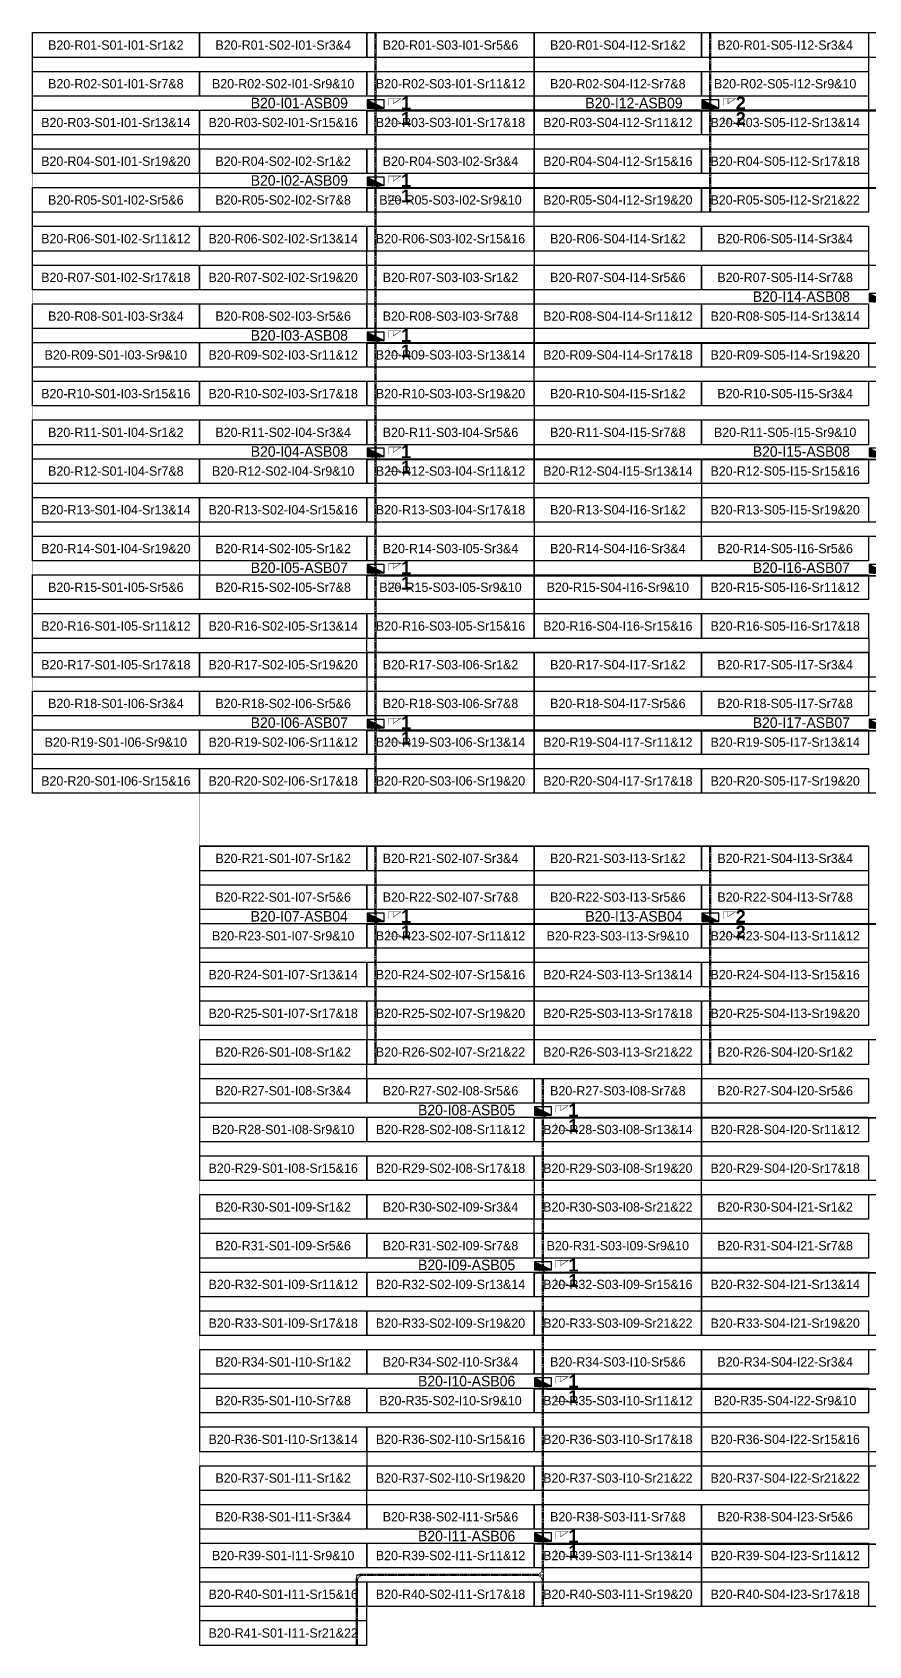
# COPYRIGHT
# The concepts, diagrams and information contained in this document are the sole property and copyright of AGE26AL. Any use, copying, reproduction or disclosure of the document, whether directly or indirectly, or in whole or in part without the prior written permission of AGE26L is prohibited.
# Model space of a CAD drawing. Header units: metres. Extents: x 530144 to 530565, y 2673807 to 2674119.
# Drawn here: x 530144.4 to 530306.3, y 2673806.7 to 2674119.2 of the extents above; entities that cross this region are included whole.
import ezdxf
from ezdxf.enums import TextEntityAlignment as Align

# ---------------------------------------------------------------- set-up
doc = ezdxf.new("R2010")
doc.units = ezdxf.units.M
doc.linetypes.add('CENTER', pattern=[2, 1.25, -0.25, 0.25, -0.25])
doc.layers.add('Boundary-12.5 MW Block', color=6, linetype='Continuous', lineweight=9)
doc.layers.add('PILE', color=1, linetype='Continuous', lineweight=15)
for name, color, linetype in [('DC Trench BL-20', 40, 'Continuous'), ('E-Inverter Grouping', 2, 'Continuous'), ('Inverter Block-20', 7, 'Continuous'), ('LT Cable(AG) INV to LT Panel BL-20', 2, 'Continuous'), ('Messenger Wire-Block-20 (Master Path)', 30, 'Continuous'), ('Messenger Wire-Block-20 (MW Path)', 191, 'Continuous'), ('MMS Table Block-20', 8, 'Continuous'), ('Plan Line - DC BL-20', 40, 'Continuous'), ('Section Marking BL-20', 2, 'Continuous')]:
    doc.layers.add(name, color=color, linetype=linetype)
doc.styles.add('BoldTextStyle', font='arialbd.ttf')
doc.styles.get("Standard").update_dxf_attribs({"font": 'Adani Regular.ttf'})

# ---------------------------------------------------------------- blocks, each defined once
blk = doc.blocks.new('MMS Table (32.292 x 4.788)')
at = {"color": 0}
blk.add_lwpolyline([(0, -0.002), (0, 4.786), (32.292, 4.786), (32.292, -0.002)], close=True, dxfattribs=at)
at = {"color": 7}
blk.add_attdef('ID1', text='', height=1.8, dxfattribs=at).set_placement((16.146, 2.392), align=Align.MIDDLE_CENTER)
blk = doc.blocks.new('Inverter Block')
h = blk.add_hatch(color=0)
h.dxf.hatch_style = 1
h.paths.add_polyline_path([(-1.46, 2.27), (-1.46, 0.85), (1.46, 0.85)])
at = {"color": 0}
blk.add_lwpolyline([(1.46, 2.27), (-1.46, 2.27), (-1.46, 0.85), (1.46, 0.85)], close=True, dxfattribs=at)
blk.add_lwpolyline([(-1.46, 2.27), (1.46, 0.85)], dxfattribs=at)
at = {"layer": 'PILE'}
for centre in [(-0.61, 0.85), (0.61, 0.85)]:
    blk.add_circle(centre, 0.156, dxfattribs=at)
at = {"color": 7}
blk.add_attdef('ID', (-1.46, 3.01), '', height=1.8, dxfattribs=at)

msp = doc.modelspace()

# ---------------------------------------------------------------- linework, layer by layer
at = {"layer": 'Boundary-12.5 MW Block', "const_width": 0.05}
msp.add_lwpolyline([(530144.4, 2674119.08), (530565.39, 2674119.08), (530565.39, 2673814.29), (530209.08, 2673814.29), (530209.08, 2673806.79), (530176.79, 2673806.79), (530176.79, 2673971.79), (530144.4, 2673971.79)], close=True, dxfattribs=at)
at = {"layer": 'DC Trench BL-20', "color": 40, "const_width": 0.15}
for points in [[(530210.97, 2674119.08), (530210.67, 2674119.08), (530210.67, 2673971.79), (530210.97, 2673971.79)], [(530275.76, 2674119.08), (530275.45, 2674119.08), (530275.45, 2674084.29), (530275.76, 2674084.29)], [(530210.97, 2673961.58), (530210.67, 2673961.58), (530210.67, 2673919.29), (530210.97, 2673919.29)], [(530275.75, 2673961.58), (530275.45, 2673961.58), (530275.45, 2673919.29), (530275.75, 2673919.29)]]:
    msp.add_lwpolyline(points, close=True, dxfattribs=at)
msp.add_lwpolyline([(530207.36, 2673819.38, -0.414214), (530208.26, 2673820.28), (530242.16, 2673820.28, -0.414214), (530243.06, 2673819.38), (530243.06, 2673814.29), (530243.36, 2673814.29), (530243.36, 2673916.58), (530243.06, 2673916.58), (530243.06, 2673821.48, -0.414214), (530242.16, 2673820.58), (530207.96, 2673820.58, 0.414214), (530207.06, 2673819.68), (530207.06, 2673806.79), (530207.36, 2673806.79)], format="xyb", close=True, dxfattribs=at)
at = {"layer": 'E-Inverter Grouping', "color": 3}
for points in [[(530241.47, 2674119.08), (530241.47, 2674099.29), (530176.69, 2674099.29), (530176.69, 2674091.79), (530144.4, 2674091.79), (530144.4, 2674119.08)], [(530176.79, 2674089.08), (530176.79, 2674096.58), (530241.47, 2674096.58), (530241.47, 2674076.79), (530209.08, 2674076.79), (530209.08, 2674069.29), (530144.4, 2674069.29), (530144.4, 2674089.08)], [(530241.47, 2674046.79), (530144.4, 2674046.79), (530144.4, 2674066.58), (530209.18, 2674066.58), (530209.18, 2674074.08), (530241.47, 2674074.08)], [(530241.47, 2674044.08), (530241.47, 2674024.29), (530176.69, 2674024.29), (530176.69, 2674016.79), (530144.4, 2674016.79), (530144.4, 2674044.08)], [(530176.79, 2674014.08), (530176.79, 2674021.58), (530241.47, 2674021.58), (530241.47, 2674001.79), (530209.08, 2674001.79), (530209.08, 2673994.29), (530144.4, 2673994.29), (530144.4, 2674014.08)], [(530241.47, 2673971.79), (530144.4, 2673971.79), (530144.4, 2673991.58), (530209.18, 2673991.58), (530209.18, 2673999.08), (530241.47, 2673999.08)]]:
    msp.add_lwpolyline(points, close=True, dxfattribs=at)
at = {"layer": 'E-Inverter Grouping'}
for points in [[(530306.26, 2674114.29), (530306.26, 2674084.29), (530241.57, 2674084.29), (530241.57, 2674119.08), (530338.65, 2674119.08), (530338.65, 2674114.29)], [(530306.26, 2674074.08), (530338.65, 2674074.08), (530338.65, 2674054.29), (530241.57, 2674054.29), (530241.57, 2674081.58), (530306.26, 2674081.58)], [(530338.65, 2674024.29), (530273.96, 2674024.29), (530273.96, 2674031.79), (530241.57, 2674031.79), (530241.57, 2674051.58), (530338.65, 2674051.58)], [(530338.65, 2673994.29), (530306.36, 2673994.29), (530306.36, 2674001.79), (530241.57, 2674001.79), (530241.57, 2674029.08), (530273.86, 2674029.08), (530273.86, 2674021.58), (530338.65, 2674021.58)], [(530306.26, 2673991.58), (530338.65, 2673991.58), (530338.65, 2673971.79), (530241.57, 2673971.79), (530241.57, 2673999.08), (530306.26, 2673999.08)], [(530241.47, 2673919.29), (530209.18, 2673919.29), (530209.18, 2673926.79), (530176.79, 2673926.79), (530176.79, 2673961.58), (530241.47, 2673961.58)], [(530306.26, 2673961.58), (530306.26, 2673926.79), (530273.86, 2673926.79), (530273.86, 2673919.29), (530241.57, 2673919.29), (530241.57, 2673961.58)], [(530273.86, 2673889.29), (530241.57, 2673889.29), (530241.57, 2673896.79), (530176.79, 2673896.79), (530176.79, 2673924.08), (530209.08, 2673924.08), (530209.08, 2673916.58), (530273.86, 2673916.58)], [(530338.65, 2673916.58), (530371.04, 2673916.58), (530371.04, 2673896.79), (530273.96, 2673896.79), (530273.96, 2673924.08), (530338.65, 2673924.08)], [(530241.47, 2673886.58), (530273.86, 2673886.58), (530273.86, 2673866.79), (530176.79, 2673866.79), (530176.79, 2673894.08), (530241.47, 2673894.08)], [(530371.04, 2673894.08), (530371.04, 2673874.29), (530338.65, 2673874.29), (530338.65, 2673866.79), (530273.96, 2673866.79), (530273.96, 2673894.08)], [(530338.75, 2673864.08), (530338.75, 2673871.58), (530371.04, 2673871.58), (530371.04, 2673844.29), (530306.26, 2673844.29), (530306.26, 2673836.79), (530273.96, 2673836.79), (530273.96, 2673864.08)], [(530273.86, 2673836.79), (530209.18, 2673836.79), (530209.18, 2673844.29), (530176.79, 2673844.29), (530176.79, 2673864.08), (530273.86, 2673864.08)], [(530209.08, 2673834.08), (530273.86, 2673834.08), (530273.86, 2673814.29), (530209.08, 2673814.29), (530209.08, 2673806.79), (530176.79, 2673806.79), (530176.79, 2673841.58), (530209.08, 2673841.58)], [(530371.04, 2673814.29), (530273.96, 2673814.29), (530273.96, 2673834.08), (530306.36, 2673834.08), (530306.36, 2673841.58), (530371.04, 2673841.58)]]:
    msp.add_lwpolyline(points, close=True, dxfattribs=at)
at = {"layer": 'LT Cable(AG) INV to LT Panel BL-20'}
for points in [[(530361.8, 2673986.8), (530361.67, 2673986.8, -0.147368), (530361.17, 2673986.95), (530359.5, 2673988.06, 0.147368), (530359, 2673988.21), (530352.99, 2673988.21, -0.414214), (530352.09, 2673989.11), (530352.09, 2673999.91, -0.018528), (530352.1, 2673999.98), (530352.15, 2674000.72, 0.018528), (530352.15, 2674000.79), (530352.15, 2674103.14, 0.414214), (530351.25, 2674104.04), (530211.72, 2674104.04, -0.414214), (530210.82, 2674104.94), (530210.82, 2674105.19)], [(530361.8, 2673986.83), (530361.67, 2673986.83, -0.147368), (530361.17, 2673986.98), (530359.5, 2673988.09, 0.147368), (530359, 2673988.24), (530353.02, 2673988.24, -0.414214), (530352.12, 2673989.14), (530352.12, 2673999.91, -0.018528), (530352.12, 2673999.98), (530352.18, 2674000.72, 0.018528), (530352.18, 2674000.79), (530352.18, 2674103.16, 0.414214), (530351.28, 2674104.06), (530276.51, 2674104.06, -0.414214), (530275.61, 2674104.96), (530275.61, 2674105.19)], [(530361.8, 2673986.78), (530361.67, 2673986.78, -0.147368), (530361.17, 2673986.93), (530359.5, 2673988.04, 0.147368), (530359, 2673988.19), (530352.97, 2673988.19, -0.414214), (530352.07, 2673989.09), (530352.07, 2673999.91, -0.018528), (530352.07, 2673999.98), (530352.13, 2674000.72, 0.018528), (530352.13, 2674000.79), (530352.13, 2674088.11, 0.414214), (530351.23, 2674089.01), (530211.72, 2674089.01, -0.414214), (530210.82, 2674089.91), (530210.82, 2674090.19)], [(530363.79, 2673986.73), (530361.67, 2673986.73, -0.147368), (530361.17, 2673986.88), (530359.5, 2673987.99, 0.147368), (530359, 2673988.14), (530352.92, 2673988.14, -0.414214), (530352.02, 2673989.04), (530352.02, 2673999.92, -0.018528), (530352.02, 2673999.98), (530352.08, 2674000.72, 0.018528), (530352.08, 2674000.79), (530352.08, 2674058.06, 0.414214), (530351.18, 2674058.96), (530211.72, 2674058.96, -0.414214), (530210.82, 2674059.86), (530210.82, 2674060.19)], [(530363.79, 2673986.68), (530361.67, 2673986.68, -0.147368), (530361.17, 2673986.83), (530359.5, 2673987.94, 0.147368), (530359, 2673988.09), (530352.87, 2673988.09, -0.414214), (530351.97, 2673988.99), (530351.97, 2673999.92, -0.018528), (530351.97, 2673999.98), (530352.03, 2674000.73, 0.018528), (530352.03, 2674000.79), (530352.03, 2674035.51, 0.414214), (530351.13, 2674036.41), (530211.72, 2674036.41, -0.414214), (530210.82, 2674037.31), (530210.82, 2674037.69)], [(530365.94, 2673986.63), (530361.67, 2673986.63, -0.147368), (530361.17, 2673986.78), (530359.5, 2673987.89, 0.147368), (530359, 2673988.04), (530352.82, 2673988.04, -0.414214), (530351.92, 2673988.94), (530351.92, 2673999.92, -0.018528), (530351.92, 2673999.99), (530351.98, 2674000.73, 0.018528), (530351.98, 2674000.79), (530351.98, 2674012.96, 0.414214), (530351.08, 2674013.86), (530211.72, 2674013.86, -0.414214), (530210.82, 2674014.76), (530210.82, 2674015.19)], [(530365.94, 2673986.58), (530361.67, 2673986.58, -0.147368), (530361.17, 2673986.73), (530359.5, 2673987.84, 0.147368), (530359, 2673987.99), (530352.77, 2673987.99, -0.414214), (530351.87, 2673988.89), (530351.87, 2673999.92, -0.018528), (530351.87, 2673999.99), (530351.93, 2674000.73, 0.018528), (530351.93, 2674000.8), (530351.93, 2674005.41, 0.414214), (530351.03, 2674006.31), (530337.96, 2674006.31, 0.414214), (530337.06, 2674005.41), (530337.06, 2673984.71, -0.414214), (530336.16, 2673983.81), (530211.72, 2673983.81, -0.414214), (530210.82, 2673984.71), (530210.82, 2673985.19)], [(530366.83, 2673985.33), (530361.64, 2673985.33, -0.107959), (530361.26, 2673985.41), (530359.64, 2673986.15, 0.107959), (530359.26, 2673986.23), (530352.83, 2673986.23, 0.414214), (530351.93, 2673985.33), (530351.93, 2673963.14, 0.019248), (530351.93, 2673963.07), (530351.99, 2673962.36, -0.019248), (530351.99, 2673962.29), (530351.99, 2673947.4, -0.414214), (530351.09, 2673946.5), (530211.72, 2673946.5, -0.414214), (530210.82, 2673947.4), (530210.82, 2673947.69)], [(530364.89, 2673985.28), (530361.64, 2673985.28, -0.107959), (530361.26, 2673985.36), (530359.64, 2673986.1, 0.107959), (530359.26, 2673986.18), (530352.88, 2673986.18, 0.414214), (530351.98, 2673985.28), (530351.98, 2673963.14, 0.019248), (530351.98, 2673963.07), (530352.04, 2673962.36, -0.019248), (530352.04, 2673962.29), (530352.04, 2673909.85, -0.414214), (530351.14, 2673908.95), (530244.11, 2673908.95, -0.414214), (530243.21, 2673909.85), (530243.21, 2673910.19)], [(530364.89, 2673985.23), (530361.64, 2673985.23, -0.107959), (530361.26, 2673985.31), (530359.64, 2673986.05, 0.107959), (530359.26, 2673986.13), (530352.93, 2673986.13, 0.414214), (530352.03, 2673985.23), (530352.03, 2673963.14, 0.019248), (530352.03, 2673963.07), (530352.09, 2673962.37, -0.019248), (530352.09, 2673962.3), (530352.09, 2673879.8, -0.414214), (530351.19, 2673878.9), (530244.11, 2673878.9, -0.414214), (530243.21, 2673879.8), (530243.21, 2673880.19)], [(530362.81, 2673985.18), (530361.64, 2673985.18, -0.107959), (530361.26, 2673985.26), (530359.64, 2673986, 0.107959), (530359.26, 2673986.08), (530352.98, 2673986.08, 0.414214), (530352.08, 2673985.18), (530352.08, 2673963.15, 0.019248), (530352.08, 2673963.08), (530352.14, 2673962.37, -0.019248), (530352.14, 2673962.3), (530352.14, 2673857.25, -0.414214), (530351.24, 2673856.35), (530244.11, 2673856.35, -0.414214), (530243.21, 2673857.25), (530243.21, 2673857.69)], [(530362.81, 2673985.13), (530361.64, 2673985.13, -0.107959), (530361.26, 2673985.21), (530359.64, 2673985.95, 0.107959), (530359.26, 2673986.03), (530353.03, 2673986.03, 0.414214), (530352.13, 2673985.13), (530352.13, 2673963.15, 0.019248), (530352.13, 2673963.08), (530352.19, 2673962.37, -0.019248), (530352.19, 2673962.3), (530352.19, 2673827.2, -0.414214), (530351.29, 2673826.3), (530244.11, 2673826.3, -0.414214), (530243.21, 2673827.2), (530243.21, 2673827.69)], [(530366.83, 2673985.35), (530361.64, 2673985.35, -0.107959), (530361.26, 2673985.43), (530359.64, 2673986.18, 0.107959), (530359.26, 2673986.26), (530352.81, 2673986.26, 0.414214), (530351.91, 2673985.36), (530351.91, 2673963.14, 0.019248), (530351.91, 2673963.07), (530351.96, 2673962.36, -0.019248), (530351.97, 2673962.29), (530351.97, 2673947.42, -0.414214), (530351.07, 2673946.52), (530276.5, 2673946.52, -0.414214), (530275.6, 2673947.42), (530275.6, 2673947.69)]]:
    msp.add_lwpolyline(points, format="xyb", dxfattribs=at)
at = {"layer": 'Messenger Wire-Block-20 (Master Path)'}
for points in [[(530209.18, 2674103.94), (530352.05, 2674103.94)], [(530209.18, 2674088.94), (530352.05, 2674088.94)], [(530209.18, 2674058.94), (530352.05, 2674058.94)], [(530209.18, 2674036.44), (530352.05, 2674036.44)], [(530209.18, 2674013.94), (530352.05, 2674013.94)], [(530209.18, 2673983.94), (530336.94, 2673983.94)], [(530209.18, 2673946.44), (530352.05, 2673946.44)], [(530241.57, 2673908.94), (530352.05, 2673908.94)], [(530241.57, 2673878.94), (530352.05, 2673878.94)], [(530241.57, 2673856.44), (530352.05, 2673856.44)], [(530241.57, 2673826.44), (530352.05, 2673826.44)]]:
    msp.add_lwpolyline(points, dxfattribs=at)
at = {"layer": 'Messenger Wire-Block-20 (MW Path)', "const_width": 0.1}
for points in [[(530209.18, 2674103.94), (530352.05, 2674103.94)], [(530209.18, 2674088.94), (530352.05, 2674088.94)], [(530209.18, 2674058.94), (530352.05, 2674058.94)], [(530209.18, 2674036.44), (530352.05, 2674036.44)], [(530209.18, 2674013.94), (530352.05, 2674013.94)], [(530209.18, 2673983.94), (530336.94, 2673983.94)], [(530209.18, 2673946.44), (530352.05, 2673946.44)], [(530241.57, 2673908.94), (530352.05, 2673908.94)], [(530241.57, 2673878.94), (530352.05, 2673878.94)], [(530241.57, 2673856.44), (530352.05, 2673856.44)], [(530241.57, 2673826.44), (530352.05, 2673826.44)]]:
    msp.add_lwpolyline(points, dxfattribs=at)
at = {"layer": 'Plan Line - DC BL-20', "color": 6, "linetype": 'CENTER'}
for points in [[(530210.82, 2674119.08), (530210.82, 2673971.79)], [(530275.61, 2674119.08), (530275.61, 2674084.29)], [(530210.82, 2673961.58), (530210.82, 2673919.29)], [(530275.6, 2673961.58), (530275.6, 2673919.29)], [(530243.21, 2673916.58), (530243.21, 2673814.29)], [(530207.21, 2673806.79), (530207.21, 2673820.43)], [(530207.21, 2673820.43), (530243.21, 2673820.43)]]:
    msp.add_lwpolyline(points, dxfattribs=at)
at = {"layer": 'Section Marking BL-20', "color": 94, "lineweight": 35, "true_color": 0x00a500, "const_width": 0.1}
for points in [[(530213.32, 2674104.94), (530213.32, 2674106.33), (530215.72, 2674106.33), (530214.24, 2674105.32), (530214.24, 2674106.33)], [(530278.11, 2674104.94), (530278.11, 2674106.33), (530280.51, 2674106.33), (530279.03, 2674105.32), (530279.03, 2674106.33)], [(530213.32, 2674102.94), (530213.32, 2674101.55), (530215.72, 2674101.55), (530214.24, 2674102.56), (530214.24, 2674101.55)], [(530278.11, 2674102.94), (530278.11, 2674101.55), (530280.51, 2674101.55), (530279.03, 2674102.56), (530279.03, 2674101.55)], [(530213.32, 2674089.94), (530213.32, 2674091.33), (530215.72, 2674091.33), (530214.24, 2674090.32), (530214.24, 2674091.33)], [(530213.32, 2674087.94), (530213.32, 2674086.55), (530215.72, 2674086.55), (530214.24, 2674087.56), (530214.24, 2674086.55)], [(530213.32, 2674059.94), (530213.32, 2674061.33), (530215.72, 2674061.33), (530214.24, 2674060.32), (530214.24, 2674061.33)], [(530213.32, 2674057.94), (530213.32, 2674056.55), (530215.72, 2674056.55), (530214.24, 2674057.56), (530214.24, 2674056.55)], [(530213.32, 2674037.44), (530213.32, 2674038.83), (530215.72, 2674038.83), (530214.24, 2674037.82), (530214.24, 2674038.83)], [(530213.32, 2674035.44), (530213.32, 2674034.05), (530215.72, 2674034.05), (530214.24, 2674035.06), (530214.24, 2674034.05)], [(530213.32, 2674014.94), (530213.32, 2674016.33), (530215.72, 2674016.33), (530214.24, 2674015.32), (530214.24, 2674016.33)], [(530213.32, 2674012.94), (530213.32, 2674011.55), (530215.72, 2674011.55), (530214.24, 2674012.56), (530214.24, 2674011.55)], [(530213.32, 2673984.94), (530213.32, 2673986.33), (530215.72, 2673986.33), (530214.24, 2673985.32), (530214.24, 2673986.33)], [(530213.32, 2673982.94), (530213.32, 2673981.55), (530215.72, 2673981.55), (530214.24, 2673982.56), (530214.24, 2673981.55)], [(530213.32, 2673947.44), (530213.32, 2673948.83), (530215.72, 2673948.83), (530214.24, 2673947.82), (530214.24, 2673948.83)], [(530278.1, 2673947.44), (530278.1, 2673948.83), (530280.5, 2673948.83), (530279.02, 2673947.82), (530279.02, 2673948.83)], [(530213.32, 2673945.44), (530213.32, 2673944.05), (530215.72, 2673944.05), (530214.24, 2673945.06), (530214.24, 2673944.05)], [(530278.1, 2673945.44), (530278.1, 2673944.05), (530280.5, 2673944.05), (530279.02, 2673945.06), (530279.02, 2673944.05)], [(530245.71, 2673909.94), (530245.71, 2673911.33), (530248.11, 2673911.33), (530246.63, 2673910.32), (530246.63, 2673911.33)], [(530245.71, 2673907.94), (530245.71, 2673906.55), (530248.11, 2673906.55), (530246.63, 2673907.56), (530246.63, 2673906.55)], [(530245.71, 2673879.94), (530245.71, 2673881.33), (530248.11, 2673881.33), (530246.63, 2673880.32), (530246.63, 2673881.33)], [(530245.71, 2673877.94), (530245.71, 2673876.55), (530248.11, 2673876.55), (530246.63, 2673877.56), (530246.63, 2673876.55)], [(530245.71, 2673857.44), (530245.71, 2673858.83), (530248.11, 2673858.83), (530246.63, 2673857.82), (530246.63, 2673858.83)], [(530245.71, 2673855.44), (530245.71, 2673854.05), (530248.11, 2673854.05), (530246.63, 2673855.06), (530246.63, 2673854.05)], [(530245.71, 2673827.44), (530245.71, 2673828.83), (530248.11, 2673828.83), (530246.63, 2673827.82), (530246.63, 2673828.83)], [(530245.71, 2673825.44), (530245.71, 2673824.05), (530248.11, 2673824.05), (530246.63, 2673825.06), (530246.63, 2673824.05)]]:
    msp.add_lwpolyline(points, dxfattribs=at)

# ---------------------------------------------------------------- block references
at = {"layer": 'Inverter Block-20'}
ref = msp.add_blockref('Inverter Block', (530210.82, 2674103.53), dxfattribs=dict(at, xscale=1.124999999976148, yscale=1.124999999976148, zscale=1.124999999976148))
ref.add_attrib('ID', 'B20-I01-ASB09', (530186.65, 2674104.45), dxfattribs={"layer": '0', "color": 7, "height": 2.025})
ref = msp.add_blockref('Inverter Block', (530275.61, 2674103.53), dxfattribs=dict(at, xscale=1.124999999976148, yscale=1.124999999976148, zscale=1.124999999976148))
ref.add_attrib('ID', 'B20-I12-ASB09', (530251.43, 2674104.45), dxfattribs={"layer": '0', "color": 7, "height": 2.025})
ref = msp.add_blockref('Inverter Block', (530210.82, 2674088.53), dxfattribs=dict(at, xscale=1.124999999976148, yscale=1.124999999976148, zscale=1.124999999976148))
ref.add_attrib('ID', 'B20-I02-ASB09', (530186.65, 2674089.45), dxfattribs={"layer": '0', "color": 7, "height": 2.025})
ref = msp.add_blockref('Inverter Block', (530308, 2674066.03), dxfattribs=dict(at, xscale=1.124999999976148, yscale=1.124999999976148, zscale=1.124999999976148))
ref.add_attrib('ID', 'B20-I14-ASB08', (530283.83, 2674066.95), dxfattribs={"layer": '0', "color": 7, "height": 2.025})
ref = msp.add_blockref('Inverter Block', (530210.82, 2674058.53), dxfattribs=dict(at, xscale=1.124999999976148, yscale=1.124999999976148, zscale=1.124999999976148))
ref.add_attrib('ID', 'B20-I03-ASB08', (530186.65, 2674059.45), dxfattribs={"layer": '0', "color": 7, "height": 2.025})
ref = msp.add_blockref('Inverter Block', (530210.82, 2674036.03), dxfattribs=dict(at, xscale=1.124999999976148, yscale=1.124999999976148, zscale=1.124999999976148))
ref.add_attrib('ID', 'B20-I04-ASB08', (530186.65, 2674036.95), dxfattribs={"layer": '0', "color": 7, "height": 2.025})
ref = msp.add_blockref('Inverter Block', (530308, 2674036.03), dxfattribs=dict(at, xscale=1.124999999976148, yscale=1.124999999976148, zscale=1.124999999976148))
ref.add_attrib('ID', 'B20-I15-ASB08', (530283.83, 2674036.95), dxfattribs={"layer": '0', "color": 7, "height": 2.025})
ref = msp.add_blockref('Inverter Block', (530210.82, 2674013.53), dxfattribs=dict(at, xscale=1.124999999976148, yscale=1.124999999976148, zscale=1.124999999976148))
ref.add_attrib('ID', 'B20-I05-ASB07', (530186.65, 2674014.45), dxfattribs={"layer": '0', "color": 7, "height": 2.025})
ref = msp.add_blockref('Inverter Block', (530308, 2674013.53), dxfattribs=dict(at, xscale=1.124999999976148, yscale=1.124999999976148, zscale=1.124999999976148))
ref.add_attrib('ID', 'B20-I16-ASB07', (530283.83, 2674014.45), dxfattribs={"layer": '0', "color": 7, "height": 2.025})
ref = msp.add_blockref('Inverter Block', (530210.82, 2673983.53), dxfattribs=dict(at, xscale=1.124999999976148, yscale=1.124999999976148, zscale=1.124999999976148))
ref.add_attrib('ID', 'B20-I06-ASB07', (530186.65, 2673984.45), dxfattribs={"layer": '0', "color": 7, "height": 2.025})
ref = msp.add_blockref('Inverter Block', (530308, 2673983.53), dxfattribs=dict(at, xscale=1.124999999976148, yscale=1.124999999976148, zscale=1.124999999976148))
ref.add_attrib('ID', 'B20-I17-ASB07', (530283.83, 2673984.45), dxfattribs={"layer": '0', "color": 7, "height": 2.025})
ref = msp.add_blockref('Inverter Block', (530210.82, 2673946.03), dxfattribs=dict(at, xscale=1.124999999976148, yscale=1.124999999976148, zscale=1.124999999976148))
ref.add_attrib('ID', 'B20-I07-ASB04', (530186.64, 2673946.95), dxfattribs={"layer": '0', "color": 7, "height": 2.025})
ref = msp.add_blockref('Inverter Block', (530275.6, 2673946.03), dxfattribs=dict(at, xscale=1.124999999976148, yscale=1.124999999976148, zscale=1.124999999976148))
ref.add_attrib('ID', 'B20-I13-ASB04', (530251.43, 2673946.95), dxfattribs={"layer": '0', "color": 7, "height": 2.025})
ref = msp.add_blockref('Inverter Block', (530243.21, 2673908.53), dxfattribs=dict(at, xscale=1.124999999976148, yscale=1.124999999976148, zscale=1.124999999976148))
ref.add_attrib('ID', 'B20-I08-ASB05', (530219.04, 2673909.45), dxfattribs={"layer": '0', "color": 7, "height": 2.025})
ref = msp.add_blockref('Inverter Block', (530243.21, 2673878.53), dxfattribs=dict(at, xscale=1.124999999976148, yscale=1.124999999976148, zscale=1.124999999976148))
ref.add_attrib('ID', 'B20-I09-ASB05', (530219.04, 2673879.45), dxfattribs={"layer": '0', "color": 7, "height": 2.025})
ref = msp.add_blockref('Inverter Block', (530243.21, 2673856.03), dxfattribs=dict(at, xscale=1.124999999976148, yscale=1.124999999976148, zscale=1.124999999976148))
ref.add_attrib('ID', 'B20-I10-ASB06', (530219.04, 2673856.95), dxfattribs={"layer": '0', "color": 7, "height": 2.025})
ref = msp.add_blockref('Inverter Block', (530243.21, 2673826.03), dxfattribs=dict(at, xscale=1.124999999976148, yscale=1.124999999976148, zscale=1.124999999976148))
ref.add_attrib('ID', 'B20-I11-ASB06', (530219.04, 2673826.95), dxfattribs={"layer": '0', "color": 7, "height": 2.025})
at = {"layer": 'MMS Table Block-20'}
for p, values in [((530144.4, 2674114.29), {'ID1': 'B20-R01-S01-I01-Sr1&2'}), ((530176.79, 2674114.29), {'ID1': 'B20-R01-S02-I01-Sr3&4'}), ((530209.18, 2674114.29), {'ID1': 'B20-R01-S03-I01-Sr5&6'}), ((530241.57, 2674114.29), {'ID1': 'B20-R01-S04-I12-Sr1&2'}), ((530273.96, 2674114.29), {'ID1': 'B20-R01-S05-I12-Sr3&4'}), ((530144.4, 2674106.79), {'ID1': 'B20-R02-S01-I01-Sr7&8'}), ((530176.79, 2674106.79), {'ID1': 'B20-R02-S02-I01-Sr9&10'}), ((530209.18, 2674106.79), {'ID1': 'B20-R02-S03-I01-Sr11&12'}), ((530241.57, 2674106.79), {'ID1': 'B20-R02-S04-I12-Sr7&8'}), ((530273.96, 2674106.79), {'ID1': 'B20-R02-S05-I12-Sr9&10'}), ((530144.4, 2674099.29), {'ID1': 'B20-R03-S01-I01-Sr13&14'}), ((530176.79, 2674099.29), {'ID1': 'B20-R03-S02-I01-Sr15&16'}), ((530209.18, 2674099.29), {'ID1': 'B20-R03-S03-I01-Sr17&18'}), ((530241.57, 2674099.29), {'ID1': 'B20-R03-S04-I12-Sr11&12'}), ((530273.96, 2674099.29), {'ID1': 'B20-R03-S05-I12-Sr13&14'}), ((530144.4, 2674091.79), {'ID1': 'B20-R04-S01-I01-Sr19&20'}), ((530176.79, 2674091.79), {'ID1': 'B20-R04-S02-I02-Sr1&2'}), ((530209.18, 2674091.79), {'ID1': 'B20-R04-S03-I02-Sr3&4'}), ((530241.57, 2674091.79), {'ID1': 'B20-R04-S04-I12-Sr15&16'}), ((530273.96, 2674091.79), {'ID1': 'B20-R04-S05-I12-Sr17&18'}), ((530144.4, 2674084.29), {'ID1': 'B20-R05-S01-I02-Sr5&6'}), ((530176.79, 2674084.29), {'ID1': 'B20-R05-S02-I02-Sr7&8'}), ((530209.18, 2674084.29), {'ID1': 'B20-R05-S03-I02-Sr9&10'}), ((530241.57, 2674084.29), {'ID1': 'B20-R05-S04-I12-Sr19&20'}), ((530273.96, 2674084.29), {'ID1': 'B20-R05-S05-I12-Sr21&22'}), ((530144.4, 2674076.79), {'ID1': 'B20-R06-S01-I02-Sr11&12'}), ((530176.79, 2674076.79), {'ID1': 'B20-R06-S02-I02-Sr13&14'}), ((530209.18, 2674076.79), {'ID1': 'B20-R06-S03-I02-Sr15&16'}), ((530241.57, 2674076.79), {'ID1': 'B20-R06-S04-I14-Sr1&2'}), ((530273.96, 2674076.79), {'ID1': 'B20-R06-S05-I14-Sr3&4'}), ((530144.4, 2674069.29), {'ID1': 'B20-R07-S01-I02-Sr17&18'}), ((530176.79, 2674069.29), {'ID1': 'B20-R07-S02-I02-Sr19&20'}), ((530209.18, 2674069.29), {'ID1': 'B20-R07-S03-I03-Sr1&2'}), ((530241.57, 2674069.29), {'ID1': 'B20-R07-S04-I14-Sr5&6'}), ((530273.96, 2674069.29), {'ID1': 'B20-R07-S05-I14-Sr7&8'}), ((530144.4, 2674061.79), {'ID1': 'B20-R08-S01-I03-Sr3&4'}), ((530176.79, 2674061.79), {'ID1': 'B20-R08-S02-I03-Sr5&6'}), ((530209.18, 2674061.79), {'ID1': 'B20-R08-S03-I03-Sr7&8'}), ((530241.57, 2674061.79), {'ID1': 'B20-R08-S04-I14-Sr11&12'}), ((530273.96, 2674061.79), {'ID1': 'B20-R08-S05-I14-Sr13&14'}), ((530144.4, 2674054.29), {'ID1': 'B20-R09-S01-I03-Sr9&10'}), ((530176.79, 2674054.29), {'ID1': 'B20-R09-S02-I03-Sr11&12'}), ((530209.18, 2674054.29), {'ID1': 'B20-R09-S03-I03-Sr13&14'}), ((530241.57, 2674054.29), {'ID1': 'B20-R09-S04-I14-Sr17&18'}), ((530273.96, 2674054.29), {'ID1': 'B20-R09-S05-I14-Sr19&20'}), ((530144.4, 2674046.79), {'ID1': 'B20-R10-S01-I03-Sr15&16'}), ((530176.79, 2674046.79), {'ID1': 'B20-R10-S02-I03-Sr17&18'}), ((530209.18, 2674046.79), {'ID1': 'B20-R10-S03-I03-Sr19&20'}), ((530241.57, 2674046.79), {'ID1': 'B20-R10-S04-I15-Sr1&2'}), ((530273.96, 2674046.79), {'ID1': 'B20-R10-S05-I15-Sr3&4'}), ((530144.4, 2674039.29), {'ID1': 'B20-R11-S01-I04-Sr1&2'}), ((530176.79, 2674039.29), {'ID1': 'B20-R11-S02-I04-Sr3&4'}), ((530209.18, 2674039.29), {'ID1': 'B20-R11-S03-I04-Sr5&6'}), ((530241.57, 2674039.29), {'ID1': 'B20-R11-S04-I15-Sr7&8'}), ((530273.96, 2674039.29), {'ID1': 'B20-R11-S05-I15-Sr9&10'}), ((530144.4, 2674031.79), {'ID1': 'B20-R12-S01-I04-Sr7&8'}), ((530176.79, 2674031.79), {'ID1': 'B20-R12-S02-I04-Sr9&10'}), ((530209.18, 2674031.79), {'ID1': 'B20-R12-S03-I04-Sr11&12'}), ((530241.57, 2674031.79), {'ID1': 'B20-R12-S04-I15-Sr13&14'}), ((530273.96, 2674031.79), {'ID1': 'B20-R12-S05-I15-Sr15&16'}), ((530144.4, 2674024.29), {'ID1': 'B20-R13-S01-I04-Sr13&14'}), ((530176.79, 2674024.29), {'ID1': 'B20-R13-S02-I04-Sr15&16'}), ((530209.18, 2674024.29), {'ID1': 'B20-R13-S03-I04-Sr17&18'}), ((530241.57, 2674024.29), {'ID1': 'B20-R13-S04-I16-Sr1&2'}), ((530273.96, 2674024.29), {'ID1': 'B20-R13-S05-I15-Sr19&20'}), ((530144.4, 2674016.79), {'ID1': 'B20-R14-S01-I04-Sr19&20'}), ((530176.79, 2674016.79), {'ID1': 'B20-R14-S02-I05-Sr1&2'}), ((530209.18, 2674016.79), {'ID1': 'B20-R14-S03-I05-Sr3&4'}), ((530241.57, 2674016.79), {'ID1': 'B20-R14-S04-I16-Sr3&4'}), ((530273.96, 2674016.79), {'ID1': 'B20-R14-S05-I16-Sr5&6'}), ((530144.4, 2674009.29), {'ID1': 'B20-R15-S01-I05-Sr5&6'}), ((530176.79, 2674009.29), {'ID1': 'B20-R15-S02-I05-Sr7&8'}), ((530209.18, 2674009.29), {'ID1': 'B20-R15-S03-I05-Sr9&10'}), ((530241.57, 2674009.29), {'ID1': 'B20-R15-S04-I16-Sr9&10'}), ((530273.96, 2674009.29), {'ID1': 'B20-R15-S05-I16-Sr11&12'}), ((530144.4, 2674001.79), {'ID1': 'B20-R16-S01-I05-Sr11&12'}), ((530176.79, 2674001.79), {'ID1': 'B20-R16-S02-I05-Sr13&14'}), ((530209.18, 2674001.79), {'ID1': 'B20-R16-S03-I05-Sr15&16'}), ((530241.57, 2674001.79), {'ID1': 'B20-R16-S04-I16-Sr15&16'}), ((530273.96, 2674001.79), {'ID1': 'B20-R16-S05-I16-Sr17&18'}), ((530144.4, 2673994.29), {'ID1': 'B20-R17-S01-I05-Sr17&18'}), ((530176.79, 2673994.29), {'ID1': 'B20-R17-S02-I05-Sr19&20'}), ((530209.18, 2673994.29), {'ID1': 'B20-R17-S03-I06-Sr1&2'}), ((530241.57, 2673994.29), {'ID1': 'B20-R17-S04-I17-Sr1&2'}), ((530273.96, 2673994.29), {'ID1': 'B20-R17-S05-I17-Sr3&4'}), ((530144.4, 2673986.79), {'ID1': 'B20-R18-S01-I06-Sr3&4'}), ((530176.79, 2673986.79), {'ID1': 'B20-R18-S02-I06-Sr5&6'}), ((530209.18, 2673986.79), {'ID1': 'B20-R18-S03-I06-Sr7&8'}), ((530241.57, 2673986.79), {'ID1': 'B20-R18-S04-I17-Sr5&6'}), ((530273.96, 2673986.79), {'ID1': 'B20-R18-S05-I17-Sr7&8'}), ((530144.4, 2673979.29), {'ID1': 'B20-R19-S01-I06-Sr9&10'}), ((530176.79, 2673979.29), {'ID1': 'B20-R19-S02-I06-Sr11&12'}), ((530209.18, 2673979.29), {'ID1': 'B20-R19-S03-I06-Sr13&14'}), ((530241.57, 2673979.29), {'ID1': 'B20-R19-S04-I17-Sr11&12'}), ((530273.96, 2673979.29), {'ID1': 'B20-R19-S05-I17-Sr13&14'}), ((530144.4, 2673971.79), {'ID1': 'B20-R20-S01-I06-Sr15&16'}), ((530176.79, 2673971.79), {'ID1': 'B20-R20-S02-I06-Sr17&18'}), ((530209.18, 2673971.79), {'ID1': 'B20-R20-S03-I06-Sr19&20'}), ((530241.57, 2673971.79), {'ID1': 'B20-R20-S04-I17-Sr17&18'}), ((530273.96, 2673971.79), {'ID1': 'B20-R20-S05-I17-Sr19&20'}), ((530176.79, 2673956.79), {'ID1': 'B20-R21-S01-I07-Sr1&2'}), ((530209.18, 2673956.79), {'ID1': 'B20-R21-S02-I07-Sr3&4'}), ((530241.57, 2673956.79), {'ID1': 'B20-R21-S03-I13-Sr1&2'}), ((530273.96, 2673956.79), {'ID1': 'B20-R21-S04-I13-Sr3&4'}), ((530176.79, 2673949.29), {'ID1': 'B20-R22-S01-I07-Sr5&6'}), ((530209.18, 2673949.29), {'ID1': 'B20-R22-S02-I07-Sr7&8'}), ((530241.57, 2673949.29), {'ID1': 'B20-R22-S03-I13-Sr5&6'}), ((530273.96, 2673949.29), {'ID1': 'B20-R22-S04-I13-Sr7&8'}), ((530176.79, 2673941.79), {'ID1': 'B20-R23-S01-I07-Sr9&10'}), ((530209.18, 2673941.79), {'ID1': 'B20-R23-S02-I07-Sr11&12'}), ((530241.57, 2673941.79), {'ID1': 'B20-R23-S03-I13-Sr9&10'}), ((530273.96, 2673941.79), {'ID1': 'B20-R23-S04-I13-Sr11&12'}), ((530176.79, 2673934.29), {'ID1': 'B20-R24-S01-I07-Sr13&14'}), ((530209.18, 2673934.29), {'ID1': 'B20-R24-S02-I07-Sr15&16'}), ((530241.57, 2673934.29), {'ID1': 'B20-R24-S03-I13-Sr13&14'}), ((530273.96, 2673934.29), {'ID1': 'B20-R24-S04-I13-Sr15&16'}), ((530176.79, 2673926.79), {'ID1': 'B20-R25-S01-I07-Sr17&18'}), ((530209.18, 2673926.79), {'ID1': 'B20-R25-S02-I07-Sr19&20'}), ((530241.57, 2673926.79), {'ID1': 'B20-R25-S03-I13-Sr17&18'}), ((530273.96, 2673926.79), {'ID1': 'B20-R25-S04-I13-Sr19&20'}), ((530176.79, 2673919.29), {'ID1': 'B20-R26-S01-I08-Sr1&2'}), ((530209.18, 2673919.29), {'ID1': 'B20-R26-S02-I07-Sr21&22'}), ((530241.57, 2673919.29), {'ID1': 'B20-R26-S03-I13-Sr21&22'}), ((530273.96, 2673919.29), {'ID1': 'B20-R26-S04-I20-Sr1&2'}), ((530176.79, 2673911.79), {'ID1': 'B20-R27-S01-I08-Sr3&4'}), ((530209.18, 2673911.79), {'ID1': 'B20-R27-S02-I08-Sr5&6'}), ((530241.57, 2673911.79), {'ID1': 'B20-R27-S03-I08-Sr7&8'}), ((530273.96, 2673911.79), {'ID1': 'B20-R27-S04-I20-Sr5&6'}), ((530176.79, 2673904.29), {'ID1': 'B20-R28-S01-I08-Sr9&10'}), ((530209.18, 2673904.29), {'ID1': 'B20-R28-S02-I08-Sr11&12'}), ((530241.57, 2673904.29), {'ID1': 'B20-R28-S03-I08-Sr13&14'}), ((530273.96, 2673904.29), {'ID1': 'B20-R28-S04-I20-Sr11&12'}), ((530176.79, 2673896.79), {'ID1': 'B20-R29-S01-I08-Sr15&16'}), ((530209.18, 2673896.79), {'ID1': 'B20-R29-S02-I08-Sr17&18'}), ((530241.57, 2673896.79), {'ID1': 'B20-R29-S03-I08-Sr19&20'}), ((530273.96, 2673896.79), {'ID1': 'B20-R29-S04-I20-Sr17&18'}), ((530176.79, 2673889.29), {'ID1': 'B20-R30-S01-I09-Sr1&2'}), ((530209.18, 2673889.29), {'ID1': 'B20-R30-S02-I09-Sr3&4'}), ((530241.57, 2673889.29), {'ID1': 'B20-R30-S03-I08-Sr21&22'}), ((530273.96, 2673889.29), {'ID1': 'B20-R30-S04-I21-Sr1&2'}), ((530176.79, 2673881.79), {'ID1': 'B20-R31-S01-I09-Sr5&6'}), ((530209.18, 2673881.79), {'ID1': 'B20-R31-S02-I09-Sr7&8'}), ((530241.57, 2673881.79), {'ID1': 'B20-R31-S03-I09-Sr9&10'}), ((530273.96, 2673881.79), {'ID1': 'B20-R31-S04-I21-Sr7&8'}), ((530176.79, 2673874.29), {'ID1': 'B20-R32-S01-I09-Sr11&12'}), ((530209.18, 2673874.29), {'ID1': 'B20-R32-S02-I09-Sr13&14'}), ((530241.57, 2673874.29), {'ID1': 'B20-R32-S03-I09-Sr15&16'}), ((530273.96, 2673874.29), {'ID1': 'B20-R32-S04-I21-Sr13&14'}), ((530176.79, 2673866.79), {'ID1': 'B20-R33-S01-I09-Sr17&18'}), ((530209.18, 2673866.79), {'ID1': 'B20-R33-S02-I09-Sr19&20'}), ((530241.57, 2673866.79), {'ID1': 'B20-R33-S03-I09-Sr21&22'}), ((530273.96, 2673866.79), {'ID1': 'B20-R33-S04-I21-Sr19&20'}), ((530176.79, 2673859.29), {'ID1': 'B20-R34-S01-I10-Sr1&2'}), ((530209.18, 2673859.29), {'ID1': 'B20-R34-S02-I10-Sr3&4'}), ((530241.57, 2673859.29), {'ID1': 'B20-R34-S03-I10-Sr5&6'}), ((530273.96, 2673859.29), {'ID1': 'B20-R34-S04-I22-Sr3&4'}), ((530176.79, 2673851.79), {'ID1': 'B20-R35-S01-I10-Sr7&8'}), ((530209.18, 2673851.79), {'ID1': 'B20-R35-S02-I10-Sr9&10'}), ((530241.57, 2673851.79), {'ID1': 'B20-R35-S03-I10-Sr11&12'}), ((530273.96, 2673851.79), {'ID1': 'B20-R35-S04-I22-Sr9&10'}), ((530176.79, 2673844.29), {'ID1': 'B20-R36-S01-I10-Sr13&14'}), ((530209.18, 2673844.29), {'ID1': 'B20-R36-S02-I10-Sr15&16'}), ((530241.57, 2673844.29), {'ID1': 'B20-R36-S03-I10-Sr17&18'}), ((530273.96, 2673844.29), {'ID1': 'B20-R36-S04-I22-Sr15&16'}), ((530176.79, 2673836.79), {'ID1': 'B20-R37-S01-I11-Sr1&2'}), ((530209.18, 2673836.79), {'ID1': 'B20-R37-S02-I10-Sr19&20'}), ((530241.57, 2673836.79), {'ID1': 'B20-R37-S03-I10-Sr21&22'}), ((530273.96, 2673836.79), {'ID1': 'B20-R37-S04-I22-Sr21&22'}), ((530176.79, 2673829.29), {'ID1': 'B20-R38-S01-I11-Sr3&4'}), ((530209.18, 2673829.29), {'ID1': 'B20-R38-S02-I11-Sr5&6'}), ((530241.57, 2673829.29), {'ID1': 'B20-R38-S03-I11-Sr7&8'}), ((530273.96, 2673829.29), {'ID1': 'B20-R38-S04-I23-Sr5&6'}), ((530176.79, 2673821.79), {'ID1': 'B20-R39-S01-I11-Sr9&10'}), ((530209.18, 2673821.79), {'ID1': 'B20-R39-S02-I11-Sr11&12'}), ((530241.57, 2673821.79), {'ID1': 'B20-R39-S03-I11-Sr13&14'}), ((530273.96, 2673821.79), {'ID1': 'B20-R39-S04-I23-Sr11&12'}), ((530176.79, 2673814.29), {'ID1': 'B20-R40-S01-I11-Sr15&16'}), ((530209.18, 2673814.29), {'ID1': 'B20-R40-S02-I11-Sr17&18'}), ((530241.57, 2673814.29), {'ID1': 'B20-R40-S03-I11-Sr19&20'}), ((530273.96, 2673814.29), {'ID1': 'B20-R40-S04-I23-Sr17&18'}), ((530176.79, 2673806.79), {'ID1': 'B20-R41-S01-I11-Sr21&22'})]:
    msp.add_blockref('MMS Table (32.292 x 4.788)', p, dxfattribs=at).add_auto_attribs(values)

# ---------------------------------------------------------------- texts
at = {"layer": 'Section Marking BL-20', "color": 94, "true_color": 0x00a500, "style": 'BoldTextStyle'}
for s, p in [('1', (530216.72, 2674105.44)), ('2', (530281.51, 2674105.44)), ('1', (530216.72, 2674102.44)), ('2', (530281.51, 2674102.44)), ('1', (530216.72, 2674090.44)), ('1', (530216.72, 2674087.44)), ('1', (530216.72, 2674060.44)), ('1', (530216.72, 2674057.44)), ('1', (530216.72, 2674037.94)), ('1', (530216.72, 2674034.94)), ('1', (530216.72, 2674015.44)), ('1', (530216.72, 2674012.44)), ('1', (530216.72, 2673985.44)), ('1', (530216.72, 2673982.44)), ('1', (530216.72, 2673947.94)), ('2', (530281.5, 2673947.94)), ('1', (530216.72, 2673944.94)), ('2', (530281.5, 2673944.94)), ('1', (530249.11, 2673910.44)), ('1', (530249.11, 2673907.44)), ('1', (530249.11, 2673880.44)), ('1', (530249.11, 2673877.44)), ('1', (530249.11, 2673857.94)), ('1', (530249.11, 2673854.94)), ('1', (530249.11, 2673827.94)), ('1', (530249.11, 2673824.94))]:
    msp.add_text(s, height=2.5, dxfattribs=at).set_placement(p, align=Align.MIDDLE_CENTER)

doc.saveas('drawing.dxf')
